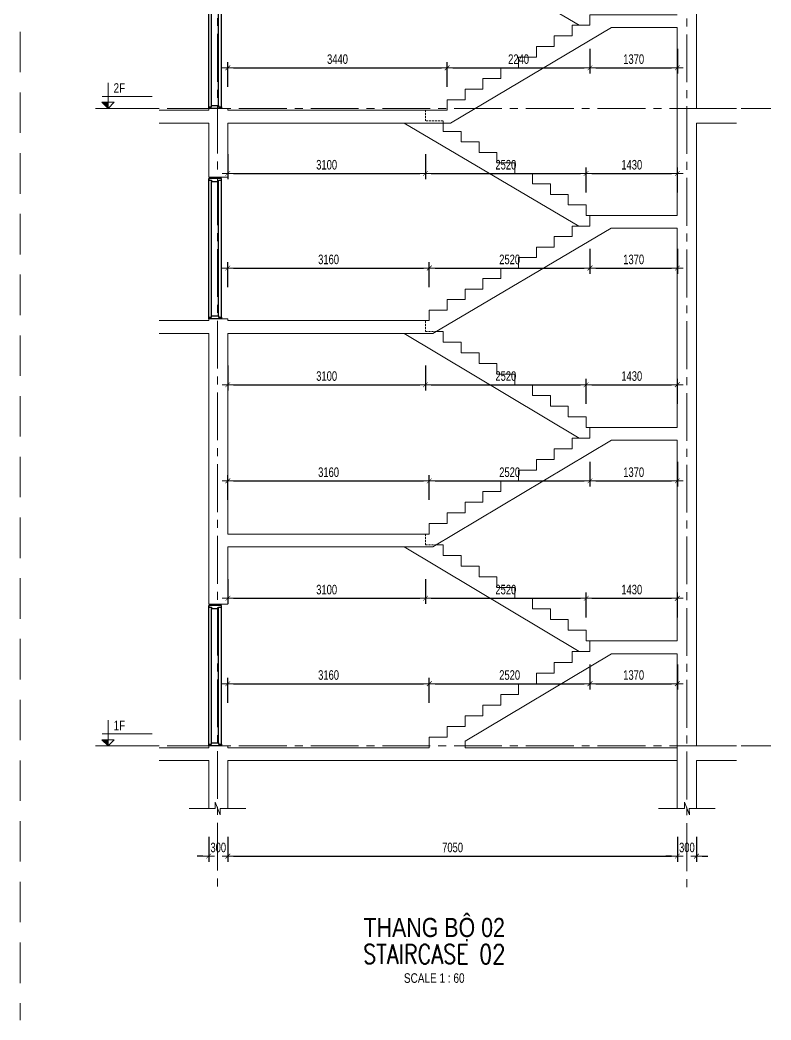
# Model space of a CAD drawing. Header units: millimetres. Extents: x -179076 to 254975, y -18667 to 296191.
# Drawn here: x 24926 to 36704, y 161452 to 177139 of the extents above; entities that cross this region are included whole.
import ezdxf
from ezdxf.enums import TextEntityAlignment as Align

# ---------------------------------------------------------------- set-up
doc = ezdxf.new("R2010")
doc.units = ezdxf.units.MM
doc.linetypes.add('CENTER2', pattern=[1.125, 0.75, -0.125, 0.125, -0.125])
doc.linetypes.add('HIDDEN2', pattern=[4.7625, 3.175, -1.5875])
doc.layers.get('Defpoints').update_dxf_attribs({"color": 151, "lineweight": 9})
doc.layers.add('A-DOOR', color=4, linetype='Continuous')
doc.layers.add('DOOR', color=4, linetype='Continuous')
for name, color, linetype, lineweight in [('NDC_S_ANNO', 7, 'Continuous', 20), ('NDC_S_AXIS', 5, 'CENTER2', 13), ('NDC_S_CONTINUOUS', 3, 'Continuous', 20), ('NDC_S_DIM', 1, 'Continuous', 15), ('NDC_S_ENG TITLE', 3, 'Continuous', 20), ('NDC_S_HIDDEN', 8, 'HIDDEN2', 13), ('NDC_S_SLAB', 2, 'Continuous', 20), ('NDC_S_SYMBOL', 1, 'Continuous', 15), ('NDC_S_TEXT SYMBOL', 7, 'Continuous', 20), ('NDC_S_VN TEXT', 7, 'Continuous', 20), ('NDC_S_VN TITLE', 6, 'Continuous', 35)]:
    doc.layers.add(name, color=color, linetype=linetype, lineweight=lineweight)
doc.styles.add('NDC_ANNO', font='', dxfattribs={"width": 0.8})
doc.styles.add('NDC_DIM', font='', dxfattribs={"width": 0.75})
doc.styles.add('NDC_EN TXT', font='romans.shx', dxfattribs={"width": 0.8})
doc.styles.add('NDC_VIE TXT', font='arial.ttf', dxfattribs={"width": 0.8})
doc.styles.get('NDC_ANNO').set_extended_font_data('Dotum')
doc.styles.get('NDC_DIM').set_extended_font_data('Dotum')
doc.dimstyles.new('NDC_dim_60', dxfattribs={"dimscale": 60, "dimtxt": 2.5, "dimasz": 1.5, "dimexe": 1.5, "dimexo": 2.5, "dimgap": 1, "dimtad": 1, "dimdec": 0, "dimzin": 0, "dimdsep": 46, "dimtxsty": 'NDC_DIM', "dimblk": 'DIMMARK', "dimcen": 0.09, "dimdle": 1.2, "dimclrd": 1, "dimclre": 1, "dimclrt": 3, "dimadec": 0, "dimazin": 0, "dimtfac": 1, "dimtdec": 0, "dimtix": 1, "dimtofl": 0, "dimtmove": 0, "dimatfit": 3, "dimfxl": 5, "dimfxlon": 1, "dimtolj": 1, "dimtzin": 0, "dimarcsym": 0})

# ---------------------------------------------------------------- blocks, each defined once
blk = doc.blocks.new('X-SECTION-2$0$X-SEC-DOO2')
at = {"layer": 'A-DOOR'}
for p, q in [((41976, 101972), (41976, 104172)), ((42176, 101972), (42176, 104172)), ((42021, 102017), (42021, 104127)), ((42131, 102017), (42131, 104127))]:
    blk.add_line(p, q, dxfattribs=at)
for points in [[(41976, 104172), (41976, 104147), (42021, 104147), (42021, 104127), (42131, 104127), (42131, 104147), (42176, 104147), (42176, 104172)], [(41976, 101972), (41976, 101997), (42021, 101997), (42021, 102017), (42131, 102017), (42131, 101997), (42176, 101997), (42176, 101972)]]:
    blk.add_lwpolyline(points, close=True, dxfattribs=at)
at = {"layer": 'Defpoints'}
blk.add_line((41976, 104192), (42176, 104192), dxfattribs=at)
blk = doc.blocks.new('kata_block_CT')
at = {"layer": 'NDC_S_ANNO'}
blk.add_hatch(color=3, dxfattribs=at).paths.add_polyline_path([(0, 1.6), (-1.61, 1.6), (0, 0)])
at = {"layer": 'NDC_S_ANNO', "ltscale": 50}
h = blk.add_hatch(dxfattribs=at)
h.set_pattern_fill('ANSI31', color=256, scale=1.406, style=0)
h.paths.add_polyline_path([(0, 1.6), (0, 0), (1.61, 1.6)])
for p, q in [((-1.59, 3.14), (11.47, 3.14)), ((11.56, 0), (-1.64, 0))]:
    blk.add_line(p, q, dxfattribs=at)
for points in [[(0, 6.69), (0, 0)], [(0, 0), (-1.61, 1.6), (0, 1.6)], [(0, 0), (1.61, 1.6), (0, 1.6)]]:
    blk.add_lwpolyline(points, dxfattribs=at)
at = {"layer": 'NDC_S_ANNO', "color": 8, "ltscale": 50}
blk.add_lwpolyline([(0, 0), (-1.61, 1.6), (0, 1.6)], dxfattribs=at)
at = {"layer": 'NDC_S_TEXT SYMBOL', "color": 3, "style": 'NDC_ANNO', "width": 0.8}
blk.add_attdef('CT', (1.41, 4.07), '', height=2.5, dxfattribs=at)
blk = doc.blocks.new('DIMMARK')
at = {"layer": 'NDC_S_DIM', "color": 1}
blk.add_line((-1.5, 0), (1, 0), dxfattribs=at)
at = {"layer": 'NDC_S_DIM', "color": 2, "const_width": 0.1}
blk.add_lwpolyline([(-0.42, -0.42), (0.42, 0.42)], dxfattribs=at)
blk = doc.blocks.new('*D2242')
at = {"layer": 'Defpoints', "color": 0, "transparency": 16777216}
for p in [(31345, 166728), (28185, 165723), (31345, 165723)]:
    blk.add_point(p, dxfattribs=at)
at = {"layer": 'NDC_S_DIM', "color": 1, "lineweight": -2, "transparency": 16777216}
for p, q in [((28185, 166428), (28185, 166818)), ((31345, 166428), (31345, 166818)), ((28275, 166728), (31255, 166728))]:
    blk.add_line(p, q, dxfattribs=at)
at = {"layer": 'NDC_S_DIM', "color": 1, "lineweight": -2, "transparency": 16777216, "xscale": 90, "yscale": 90, "zscale": 90, "rotation": 180}
blk.add_blockref('DIMMARK', (28185, 166728), dxfattribs=at)
at = {"layer": 'NDC_S_DIM', "color": 1, "lineweight": -2, "transparency": 16777216, "xscale": 90, "yscale": 90, "zscale": 90}
blk.add_blockref('DIMMARK', (31345, 166728), dxfattribs=at)
at = {"layer": 'NDC_S_DIM', "color": 3, "transparency": 16777216, "insert": (29765, 166863), "char_height": 150, "attachment_point": 5, "style": 'NDC_DIM'}
blk.add_mtext('\\A1;3160', dxfattribs=at)
blk = doc.blocks.new('*D2243')
at = {"layer": 'Defpoints', "color": 0, "transparency": 16777216}
for p in [(33865, 167230), (33865, 166728), (31345, 165723)]:
    blk.add_point(p, dxfattribs=at)
at = {"layer": 'NDC_S_DIM', "color": 1, "lineweight": -2, "transparency": 16777216}
for p, q in [((33865, 167028), (33865, 166638)), ((31345, 166428), (31345, 166818)), ((31435, 166728), (33775, 166728))]:
    blk.add_line(p, q, dxfattribs=at)
at = {"layer": 'NDC_S_DIM', "color": 1, "lineweight": -2, "transparency": 16777216, "xscale": 90, "yscale": 90, "zscale": 90, "rotation": 180}
blk.add_blockref('DIMMARK', (31345, 166728), dxfattribs=at)
at = {"layer": 'NDC_S_DIM', "color": 1, "lineweight": -2, "transparency": 16777216, "xscale": 90, "yscale": 90, "zscale": 90}
blk.add_blockref('DIMMARK', (33865, 166728), dxfattribs=at)
at = {"layer": 'NDC_S_DIM', "color": 3, "transparency": 16777216, "insert": (32605, 166863), "char_height": 150, "attachment_point": 5, "style": 'NDC_DIM'}
blk.add_mtext('\\A1;2520', dxfattribs=at)
blk = doc.blocks.new('*D2201')
at = {"layer": 'Defpoints', "color": 0, "transparency": 16777216}
for p in [(33865, 167230), (35235, 167198), (35235, 166728)]:
    blk.add_point(p, dxfattribs=at)
at = {"layer": 'NDC_S_DIM', "color": 1, "lineweight": -2, "transparency": 16777216}
for p, q in [((33865, 167028), (33865, 166638)), ((35235, 167028), (35235, 166638)), ((33955, 166728), (35145, 166728))]:
    blk.add_line(p, q, dxfattribs=at)
at = {"layer": 'NDC_S_DIM', "color": 1, "lineweight": -2, "transparency": 16777216, "xscale": 90, "yscale": 90, "zscale": 90, "rotation": 180}
blk.add_blockref('DIMMARK', (33865, 166728), dxfattribs=at)
at = {"layer": 'NDC_S_DIM', "color": 1, "lineweight": -2, "transparency": 16777216, "xscale": 90, "yscale": 90, "zscale": 90}
blk.add_blockref('DIMMARK', (35235, 166728), dxfattribs=at)
at = {"layer": 'NDC_S_DIM', "color": 3, "transparency": 16777216, "insert": (34550, 166863), "char_height": 150, "attachment_point": 5, "style": 'NDC_DIM'}
blk.add_mtext('\\A1;1370', dxfattribs=at)
blk = doc.blocks.new('*D2202')
at = {"layer": 'Defpoints', "color": 0, "transparency": 16777216}
for p in [(31285, 169073), (28185, 168873), (31285, 168068)]:
    blk.add_point(p, dxfattribs=at)
at = {"layer": 'NDC_S_DIM', "color": 1, "lineweight": -2, "transparency": 16777216}
for p, q in [((28185, 168368), (28185, 167978)), ((31285, 168368), (31285, 167978)), ((28275, 168068), (31195, 168068))]:
    blk.add_line(p, q, dxfattribs=at)
at = {"layer": 'NDC_S_DIM', "color": 1, "lineweight": -2, "transparency": 16777216, "xscale": 90, "yscale": 90, "zscale": 90, "rotation": 180}
blk.add_blockref('DIMMARK', (28185, 168068), dxfattribs=at)
at = {"layer": 'NDC_S_DIM', "color": 1, "lineweight": -2, "transparency": 16777216, "xscale": 90, "yscale": 90, "zscale": 90}
blk.add_blockref('DIMMARK', (31285, 168068), dxfattribs=at)
at = {"layer": 'NDC_S_DIM', "color": 3, "transparency": 16777216, "insert": (29735, 168203), "char_height": 150, "attachment_point": 5, "style": 'NDC_DIM'}
blk.add_mtext('\\A1;3100', dxfattribs=at)
blk = doc.blocks.new('*D2203')
at = {"layer": 'Defpoints', "color": 0, "transparency": 16777216}
for p in [(31285, 169073), (33805, 168068), (33805, 167398)]:
    blk.add_point(p, dxfattribs=at)
at = {"layer": 'NDC_S_DIM', "color": 1, "lineweight": -2, "transparency": 16777216}
for p, q in [((31285, 168368), (31285, 167978)), ((31375, 168068), (33715, 168068)), ((33805, 167768), (33805, 168158))]:
    blk.add_line(p, q, dxfattribs=at)
at = {"layer": 'NDC_S_DIM', "color": 1, "lineweight": -2, "transparency": 16777216, "xscale": 90, "yscale": 90, "zscale": 90, "rotation": 180}
blk.add_blockref('DIMMARK', (31285, 168068), dxfattribs=at)
at = {"layer": 'NDC_S_DIM', "color": 1, "lineweight": -2, "transparency": 16777216, "xscale": 90, "yscale": 90, "zscale": 90}
blk.add_blockref('DIMMARK', (33805, 168068), dxfattribs=at)
at = {"layer": 'NDC_S_DIM', "color": 3, "transparency": 16777216, "insert": (32545, 168203), "char_height": 150, "attachment_point": 5, "style": 'NDC_DIM'}
blk.add_mtext('\\A1;2520', dxfattribs=at)
blk = doc.blocks.new('*D2204')
at = {"layer": 'Defpoints', "color": 0, "transparency": 16777216}
for p in [(35235, 168068), (33805, 167398), (35235, 167398)]:
    blk.add_point(p, dxfattribs=at)
at = {"layer": 'NDC_S_DIM', "color": 1, "lineweight": -2, "transparency": 16777216}
for p, q in [((33805, 167768), (33805, 168158)), ((33895, 168068), (35145, 168068)), ((35235, 167768), (35235, 168158))]:
    blk.add_line(p, q, dxfattribs=at)
at = {"layer": 'NDC_S_DIM', "color": 1, "lineweight": -2, "transparency": 16777216, "xscale": 90, "yscale": 90, "zscale": 90, "rotation": 180}
blk.add_blockref('DIMMARK', (33805, 168068), dxfattribs=at)
at = {"layer": 'NDC_S_DIM', "color": 1, "lineweight": -2, "transparency": 16777216, "xscale": 90, "yscale": 90, "zscale": 90}
blk.add_blockref('DIMMARK', (35235, 168068), dxfattribs=at)
at = {"layer": 'NDC_S_DIM', "color": 3, "transparency": 16777216, "insert": (34520, 168203), "char_height": 150, "attachment_point": 5, "style": 'NDC_DIM'}
blk.add_mtext('\\A1;1430', dxfattribs=at)
blk = doc.blocks.new('*D2205')
at = {"layer": 'Defpoints', "color": 0, "transparency": 16777216}
for p in [(31345, 169910), (28185, 169073), (31345, 169073)]:
    blk.add_point(p, dxfattribs=at)
at = {"layer": 'NDC_S_DIM', "color": 1, "lineweight": -2, "transparency": 16777216}
for p, q in [((28185, 169610), (28185, 170000)), ((28275, 169910), (31255, 169910)), ((31345, 169610), (31345, 170000))]:
    blk.add_line(p, q, dxfattribs=at)
at = {"layer": 'NDC_S_DIM', "color": 1, "lineweight": -2, "transparency": 16777216, "xscale": 90, "yscale": 90, "zscale": 90, "rotation": 180}
blk.add_blockref('DIMMARK', (28185, 169910), dxfattribs=at)
at = {"layer": 'NDC_S_DIM', "color": 1, "lineweight": -2, "transparency": 16777216, "xscale": 90, "yscale": 90, "zscale": 90}
blk.add_blockref('DIMMARK', (31345, 169910), dxfattribs=at)
at = {"layer": 'NDC_S_DIM', "color": 3, "transparency": 16777216, "insert": (29765, 170045), "char_height": 150, "attachment_point": 5, "style": 'NDC_DIM'}
blk.add_mtext('\\A1;3160', dxfattribs=at)
blk = doc.blocks.new('*D2206')
at = {"layer": 'Defpoints', "color": 0, "transparency": 16777216}
for p in [(33865, 170580), (33865, 169910), (31345, 169073)]:
    blk.add_point(p, dxfattribs=at)
at = {"layer": 'NDC_S_DIM', "color": 1, "lineweight": -2, "transparency": 16777216}
for p, q in [((33865, 170210), (33865, 169820)), ((31345, 169610), (31345, 170000)), ((31435, 169910), (33775, 169910))]:
    blk.add_line(p, q, dxfattribs=at)
at = {"layer": 'NDC_S_DIM', "color": 1, "lineweight": -2, "transparency": 16777216, "xscale": 90, "yscale": 90, "zscale": 90, "rotation": 180}
blk.add_blockref('DIMMARK', (31345, 169910), dxfattribs=at)
at = {"layer": 'NDC_S_DIM', "color": 1, "lineweight": -2, "transparency": 16777216, "xscale": 90, "yscale": 90, "zscale": 90}
blk.add_blockref('DIMMARK', (33865, 169910), dxfattribs=at)
at = {"layer": 'NDC_S_DIM', "color": 3, "transparency": 16777216, "insert": (32605, 170045), "char_height": 150, "attachment_point": 5, "style": 'NDC_DIM'}
blk.add_mtext('\\A1;2520', dxfattribs=at)
blk = doc.blocks.new('*D2207')
at = {"layer": 'Defpoints', "color": 0, "transparency": 16777216}
for p in [(33865, 170580), (35235, 170548), (35235, 169910)]:
    blk.add_point(p, dxfattribs=at)
at = {"layer": 'NDC_S_DIM', "color": 1, "lineweight": -2, "transparency": 16777216}
for p, q in [((33865, 170210), (33865, 169820)), ((35235, 170210), (35235, 169820)), ((33955, 169910), (35145, 169910))]:
    blk.add_line(p, q, dxfattribs=at)
at = {"layer": 'NDC_S_DIM', "color": 1, "lineweight": -2, "transparency": 16777216, "xscale": 90, "yscale": 90, "zscale": 90, "rotation": 180}
blk.add_blockref('DIMMARK', (33865, 169910), dxfattribs=at)
at = {"layer": 'NDC_S_DIM', "color": 1, "lineweight": -2, "transparency": 16777216, "xscale": 90, "yscale": 90, "zscale": 90}
blk.add_blockref('DIMMARK', (35235, 169910), dxfattribs=at)
at = {"layer": 'NDC_S_DIM', "color": 3, "transparency": 16777216, "insert": (34550, 170045), "char_height": 150, "attachment_point": 5, "style": 'NDC_DIM'}
blk.add_mtext('\\A1;1370', dxfattribs=at)
blk = doc.blocks.new('*D2208')
at = {"layer": 'Defpoints', "color": 0, "transparency": 16777216}
for p in [(28185, 172423), (31285, 172423), (31285, 171418)]:
    blk.add_point(p, dxfattribs=at)
at = {"layer": 'NDC_S_DIM', "color": 1, "lineweight": -2, "transparency": 16777216}
for p, q in [((28185, 171718), (28185, 171328)), ((31285, 171718), (31285, 171328)), ((28275, 171418), (31195, 171418))]:
    blk.add_line(p, q, dxfattribs=at)
at = {"layer": 'NDC_S_DIM', "color": 1, "lineweight": -2, "transparency": 16777216, "xscale": 90, "yscale": 90, "zscale": 90, "rotation": 180}
blk.add_blockref('DIMMARK', (28185, 171418), dxfattribs=at)
at = {"layer": 'NDC_S_DIM', "color": 1, "lineweight": -2, "transparency": 16777216, "xscale": 90, "yscale": 90, "zscale": 90}
blk.add_blockref('DIMMARK', (31285, 171418), dxfattribs=at)
at = {"layer": 'NDC_S_DIM', "color": 3, "transparency": 16777216, "insert": (29735, 171553), "char_height": 150, "attachment_point": 5, "style": 'NDC_DIM'}
blk.add_mtext('\\A1;3100', dxfattribs=at)
blk = doc.blocks.new('*D2209')
at = {"layer": 'Defpoints', "color": 0, "transparency": 16777216}
for p in [(31285, 172423), (33805, 171418), (33805, 170915)]:
    blk.add_point(p, dxfattribs=at)
at = {"layer": 'NDC_S_DIM', "color": 1, "lineweight": -2, "transparency": 16777216}
for p, q in [((31285, 171718), (31285, 171328)), ((33805, 171118), (33805, 171508)), ((31375, 171418), (33715, 171418))]:
    blk.add_line(p, q, dxfattribs=at)
at = {"layer": 'NDC_S_DIM', "color": 1, "lineweight": -2, "transparency": 16777216, "xscale": 90, "yscale": 90, "zscale": 90, "rotation": 180}
blk.add_blockref('DIMMARK', (31285, 171418), dxfattribs=at)
at = {"layer": 'NDC_S_DIM', "color": 1, "lineweight": -2, "transparency": 16777216, "xscale": 90, "yscale": 90, "zscale": 90}
blk.add_blockref('DIMMARK', (33805, 171418), dxfattribs=at)
at = {"layer": 'NDC_S_DIM', "color": 3, "transparency": 16777216, "insert": (32545, 171553), "char_height": 150, "attachment_point": 5, "style": 'NDC_DIM'}
blk.add_mtext('\\A1;2520', dxfattribs=at)
blk = doc.blocks.new('*D2210')
at = {"layer": 'Defpoints', "color": 0, "transparency": 16777216}
for p in [(35235, 171418), (33805, 170915), (35235, 170748)]:
    blk.add_point(p, dxfattribs=at)
at = {"layer": 'NDC_S_DIM', "color": 1, "lineweight": -2, "transparency": 16777216}
for p, q in [((33805, 171118), (33805, 171508)), ((35235, 171118), (35235, 171508)), ((33895, 171418), (35145, 171418))]:
    blk.add_line(p, q, dxfattribs=at)
at = {"layer": 'NDC_S_DIM', "color": 1, "lineweight": -2, "transparency": 16777216, "xscale": 90, "yscale": 90, "zscale": 90, "rotation": 180}
blk.add_blockref('DIMMARK', (33805, 171418), dxfattribs=at)
at = {"layer": 'NDC_S_DIM', "color": 1, "lineweight": -2, "transparency": 16777216, "xscale": 90, "yscale": 90, "zscale": 90}
blk.add_blockref('DIMMARK', (35235, 171418), dxfattribs=at)
at = {"layer": 'NDC_S_DIM', "color": 3, "transparency": 16777216, "insert": (34520, 171553), "char_height": 150, "attachment_point": 5, "style": 'NDC_DIM'}
blk.add_mtext('\\A1;1430', dxfattribs=at)
blk = doc.blocks.new('*D2211')
at = {"layer": 'Defpoints', "color": 0, "transparency": 16777216}
for p in [(31345, 173248), (31345, 172588), (28185, 172423)]:
    blk.add_point(p, dxfattribs=at)
at = {"layer": 'NDC_S_DIM', "color": 1, "lineweight": -2, "transparency": 16777216}
for p, q in [((28185, 172948), (28185, 173338)), ((28275, 173248), (31255, 173248)), ((31345, 172948), (31345, 173338))]:
    blk.add_line(p, q, dxfattribs=at)
at = {"layer": 'NDC_S_DIM', "color": 1, "lineweight": -2, "transparency": 16777216, "xscale": 90, "yscale": 90, "zscale": 90, "rotation": 180}
blk.add_blockref('DIMMARK', (28185, 173248), dxfattribs=at)
at = {"layer": 'NDC_S_DIM', "color": 1, "lineweight": -2, "transparency": 16777216, "xscale": 90, "yscale": 90, "zscale": 90}
blk.add_blockref('DIMMARK', (31345, 173248), dxfattribs=at)
at = {"layer": 'NDC_S_DIM', "color": 3, "transparency": 16777216, "insert": (29765, 173383), "char_height": 150, "attachment_point": 5, "style": 'NDC_DIM'}
blk.add_mtext('\\A1;3160', dxfattribs=at)
blk = doc.blocks.new('*D2231')
at = {"layer": 'Defpoints', "color": 0, "transparency": 16777216}
for p in [(33865, 173908), (33865, 173248), (31345, 172588)]:
    blk.add_point(p, dxfattribs=at)
at = {"layer": 'NDC_S_DIM', "color": 1, "lineweight": -2, "transparency": 16777216}
for p, q in [((33865, 173548), (33865, 173158)), ((31345, 172948), (31345, 173338)), ((31435, 173248), (33775, 173248))]:
    blk.add_line(p, q, dxfattribs=at)
at = {"layer": 'NDC_S_DIM', "color": 1, "lineweight": -2, "transparency": 16777216, "xscale": 90, "yscale": 90, "zscale": 90, "rotation": 180}
blk.add_blockref('DIMMARK', (31345, 173248), dxfattribs=at)
at = {"layer": 'NDC_S_DIM', "color": 1, "lineweight": -2, "transparency": 16777216, "xscale": 90, "yscale": 90, "zscale": 90}
blk.add_blockref('DIMMARK', (33865, 173248), dxfattribs=at)
at = {"layer": 'NDC_S_DIM', "color": 3, "transparency": 16777216, "insert": (32605, 173383), "char_height": 150, "attachment_point": 5, "style": 'NDC_DIM'}
blk.add_mtext('\\A1;2520', dxfattribs=at)
blk = doc.blocks.new('*D2232')
at = {"layer": 'Defpoints', "color": 0, "transparency": 16777216}
for p in [(33865, 173908), (35235, 173873), (35235, 173248)]:
    blk.add_point(p, dxfattribs=at)
at = {"layer": 'NDC_S_DIM', "color": 1, "lineweight": -2, "transparency": 16777216}
for p, q in [((33865, 173548), (33865, 173158)), ((35235, 173548), (35235, 173158)), ((33955, 173248), (35145, 173248))]:
    blk.add_line(p, q, dxfattribs=at)
at = {"layer": 'NDC_S_DIM', "color": 1, "lineweight": -2, "transparency": 16777216, "xscale": 90, "yscale": 90, "zscale": 90, "rotation": 180}
blk.add_blockref('DIMMARK', (33865, 173248), dxfattribs=at)
at = {"layer": 'NDC_S_DIM', "color": 1, "lineweight": -2, "transparency": 16777216, "xscale": 90, "yscale": 90, "zscale": 90}
blk.add_blockref('DIMMARK', (35235, 173248), dxfattribs=at)
at = {"layer": 'NDC_S_DIM', "color": 3, "transparency": 16777216, "insert": (34550, 173383), "char_height": 150, "attachment_point": 5, "style": 'NDC_DIM'}
blk.add_mtext('\\A1;1370', dxfattribs=at)
blk = doc.blocks.new('*D2233')
at = {"layer": 'Defpoints', "color": 0, "transparency": 16777216}
for p in [(31285, 175723), (28185, 175523), (31285, 174733)]:
    blk.add_point(p, dxfattribs=at)
at = {"layer": 'NDC_S_DIM', "color": 1, "lineweight": -2, "transparency": 16777216}
for p, q in [((28185, 175033), (28185, 174643)), ((31285, 175033), (31285, 174643)), ((28275, 174733), (31195, 174733))]:
    blk.add_line(p, q, dxfattribs=at)
at = {"layer": 'NDC_S_DIM', "color": 1, "lineweight": -2, "transparency": 16777216, "xscale": 90, "yscale": 90, "zscale": 90, "rotation": 180}
blk.add_blockref('DIMMARK', (28185, 174733), dxfattribs=at)
at = {"layer": 'NDC_S_DIM', "color": 1, "lineweight": -2, "transparency": 16777216, "xscale": 90, "yscale": 90, "zscale": 90}
blk.add_blockref('DIMMARK', (31285, 174733), dxfattribs=at)
at = {"layer": 'NDC_S_DIM', "color": 3, "transparency": 16777216, "insert": (29735, 174868), "char_height": 150, "attachment_point": 5, "style": 'NDC_DIM'}
blk.add_mtext('\\A1;3100', dxfattribs=at)
blk = doc.blocks.new('*D2234')
at = {"layer": 'Defpoints', "color": 0, "transparency": 16777216}
for p in [(31285, 175723), (33805, 174733), (33805, 174238)]:
    blk.add_point(p, dxfattribs=at)
at = {"layer": 'NDC_S_DIM', "color": 1, "lineweight": -2, "transparency": 16777216}
for p, q in [((31285, 175033), (31285, 174643)), ((33805, 174433), (33805, 174823)), ((31375, 174733), (33715, 174733))]:
    blk.add_line(p, q, dxfattribs=at)
at = {"layer": 'NDC_S_DIM', "color": 1, "lineweight": -2, "transparency": 16777216, "xscale": 90, "yscale": 90, "zscale": 90, "rotation": 180}
blk.add_blockref('DIMMARK', (31285, 174733), dxfattribs=at)
at = {"layer": 'NDC_S_DIM', "color": 1, "lineweight": -2, "transparency": 16777216, "xscale": 90, "yscale": 90, "zscale": 90}
blk.add_blockref('DIMMARK', (33805, 174733), dxfattribs=at)
at = {"layer": 'NDC_S_DIM', "color": 3, "transparency": 16777216, "insert": (32545, 174868), "char_height": 150, "attachment_point": 5, "style": 'NDC_DIM'}
blk.add_mtext('\\A1;2520', dxfattribs=at)
blk = doc.blocks.new('*D2235')
at = {"layer": 'Defpoints', "color": 0, "transparency": 16777216}
for p in [(35235, 174733), (33805, 174238), (35235, 174073)]:
    blk.add_point(p, dxfattribs=at)
at = {"layer": 'NDC_S_DIM', "color": 1, "lineweight": -2, "transparency": 16777216}
for p, q in [((33805, 174433), (33805, 174823)), ((35235, 174433), (35235, 174823)), ((33895, 174733), (35145, 174733))]:
    blk.add_line(p, q, dxfattribs=at)
at = {"layer": 'NDC_S_DIM', "color": 1, "lineweight": -2, "transparency": 16777216, "xscale": 90, "yscale": 90, "zscale": 90, "rotation": 180}
blk.add_blockref('DIMMARK', (33805, 174733), dxfattribs=at)
at = {"layer": 'NDC_S_DIM', "color": 1, "lineweight": -2, "transparency": 16777216, "xscale": 90, "yscale": 90, "zscale": 90}
blk.add_blockref('DIMMARK', (35235, 174733), dxfattribs=at)
at = {"layer": 'NDC_S_DIM', "color": 3, "transparency": 16777216, "insert": (34520, 174868), "char_height": 150, "attachment_point": 5, "style": 'NDC_DIM'}
blk.add_mtext('\\A1;1430', dxfattribs=at)
blk = doc.blocks.new('*D2236')
at = {"layer": 'Defpoints', "color": 0, "transparency": 16777216}
for p in [(31625, 176389), (28185, 175723), (31625, 175723)]:
    blk.add_point(p, dxfattribs=at)
at = {"layer": 'NDC_S_DIM', "color": 1, "lineweight": -2, "transparency": 16777216}
for p, q in [((28185, 176089), (28185, 176479)), ((28275, 176389), (31535, 176389)), ((31625, 176089), (31625, 176479))]:
    blk.add_line(p, q, dxfattribs=at)
at = {"layer": 'NDC_S_DIM', "color": 1, "lineweight": -2, "transparency": 16777216, "xscale": 90, "yscale": 90, "zscale": 90, "rotation": 180}
blk.add_blockref('DIMMARK', (28185, 176389), dxfattribs=at)
at = {"layer": 'NDC_S_DIM', "color": 1, "lineweight": -2, "transparency": 16777216, "xscale": 90, "yscale": 90, "zscale": 90}
blk.add_blockref('DIMMARK', (31625, 176389), dxfattribs=at)
at = {"layer": 'NDC_S_DIM', "color": 3, "transparency": 16777216, "insert": (29905, 176525), "char_height": 150, "attachment_point": 5, "style": 'NDC_DIM'}
blk.add_mtext('\\A1;3440', dxfattribs=at)
blk = doc.blocks.new('*D2237')
at = {"layer": 'Defpoints', "color": 0, "transparency": 16777216}
for p in [(33865, 177056), (33865, 176389), (31625, 175723)]:
    blk.add_point(p, dxfattribs=at)
at = {"layer": 'NDC_S_DIM', "color": 1, "lineweight": -2, "transparency": 16777216}
for p, q in [((33865, 176689), (33865, 176299)), ((31625, 176089), (31625, 176479)), ((31715, 176389), (33775, 176389))]:
    blk.add_line(p, q, dxfattribs=at)
at = {"layer": 'NDC_S_DIM', "color": 1, "lineweight": -2, "transparency": 16777216, "xscale": 90, "yscale": 90, "zscale": 90, "rotation": 180}
blk.add_blockref('DIMMARK', (31625, 176389), dxfattribs=at)
at = {"layer": 'NDC_S_DIM', "color": 1, "lineweight": -2, "transparency": 16777216, "xscale": 90, "yscale": 90, "zscale": 90}
blk.add_blockref('DIMMARK', (33865, 176389), dxfattribs=at)
at = {"layer": 'NDC_S_DIM', "color": 3, "transparency": 16777216, "insert": (32745, 176525), "char_height": 150, "attachment_point": 5, "style": 'NDC_DIM'}
blk.add_mtext('\\A1;2240', dxfattribs=at)
blk = doc.blocks.new('*D2238')
at = {"layer": 'Defpoints', "color": 0, "transparency": 16777216}
for p in [(33865, 177056), (35235, 177023), (35235, 176389)]:
    blk.add_point(p, dxfattribs=at)
at = {"layer": 'NDC_S_DIM', "color": 1, "lineweight": -2, "transparency": 16777216}
for p, q in [((33865, 176689), (33865, 176299)), ((35235, 176689), (35235, 176299)), ((33955, 176389), (35145, 176389))]:
    blk.add_line(p, q, dxfattribs=at)
at = {"layer": 'NDC_S_DIM', "color": 1, "lineweight": -2, "transparency": 16777216, "xscale": 90, "yscale": 90, "zscale": 90, "rotation": 180}
blk.add_blockref('DIMMARK', (33865, 176389), dxfattribs=at)
at = {"layer": 'NDC_S_DIM', "color": 1, "lineweight": -2, "transparency": 16777216, "xscale": 90, "yscale": 90, "zscale": 90}
blk.add_blockref('DIMMARK', (35235, 176389), dxfattribs=at)
at = {"layer": 'NDC_S_DIM', "color": 3, "transparency": 16777216, "insert": (34550, 176525), "char_height": 150, "attachment_point": 5, "style": 'NDC_DIM'}
blk.add_mtext('\\A1;1370', dxfattribs=at)
blk = doc.blocks.new('*D2244')
at = {"layer": 'Defpoints', "color": 0, "transparency": 16777216}
for p in [(27885, 165523), (28185, 165523), (28185, 164023)]:
    blk.add_point(p, dxfattribs=at)
at = {"layer": 'NDC_S_DIM', "color": 1, "lineweight": -2, "transparency": 16777216}
for p, q in [((27885, 164323), (27885, 163933)), ((28185, 164323), (28185, 163933)), ((27795, 164023), (27705, 164023)), ((28275, 164023), (28365, 164023))]:
    blk.add_line(p, q, dxfattribs=at)
at = {"layer": 'NDC_S_DIM', "color": 1, "lineweight": -2, "transparency": 16777216, "xscale": 90, "yscale": 90, "zscale": 90}
blk.add_blockref('DIMMARK', (27885, 164023), dxfattribs=at)
at = {"layer": 'NDC_S_DIM', "color": 1, "lineweight": -2, "transparency": 16777216, "xscale": 90, "yscale": 90, "zscale": 90, "rotation": 180}
blk.add_blockref('DIMMARK', (28185, 164023), dxfattribs=at)
at = {"layer": 'NDC_S_DIM', "color": 3, "transparency": 16777216, "insert": (28035, 164158), "char_height": 150, "attachment_point": 5, "style": 'NDC_DIM'}
blk.add_mtext('\\A1;300', dxfattribs=at)
blk = doc.blocks.new('*D2245')
at = {"layer": 'Defpoints', "color": 0, "transparency": 16777216}
for p in [(28185, 165523), (35235, 165523), (35235, 164023)]:
    blk.add_point(p, dxfattribs=at)
at = {"layer": 'NDC_S_DIM', "color": 1, "lineweight": -2, "transparency": 16777216}
for p, q in [((28185, 164323), (28185, 163933)), ((35235, 164323), (35235, 163933)), ((28275, 164023), (35145, 164023))]:
    blk.add_line(p, q, dxfattribs=at)
at = {"layer": 'NDC_S_DIM', "color": 1, "lineweight": -2, "transparency": 16777216, "xscale": 90, "yscale": 90, "zscale": 90, "rotation": 180}
blk.add_blockref('DIMMARK', (28185, 164023), dxfattribs=at)
at = {"layer": 'NDC_S_DIM', "color": 1, "lineweight": -2, "transparency": 16777216, "xscale": 90, "yscale": 90, "zscale": 90}
blk.add_blockref('DIMMARK', (35235, 164023), dxfattribs=at)
at = {"layer": 'NDC_S_DIM', "color": 3, "transparency": 16777216, "insert": (31710, 164158), "char_height": 150, "attachment_point": 5, "style": 'NDC_DIM'}
blk.add_mtext('\\A1;7050', dxfattribs=at)
blk = doc.blocks.new('*D2246')
at = {"layer": 'Defpoints', "color": 0, "transparency": 16777216}
for p in [(35235, 165523), (35535, 165523), (35535, 164023)]:
    blk.add_point(p, dxfattribs=at)
at = {"layer": 'NDC_S_DIM', "color": 1, "lineweight": -2, "transparency": 16777216}
for p, q in [((35235, 164323), (35235, 163933)), ((35535, 164323), (35535, 163933)), ((35145, 164023), (35055, 164023)), ((35625, 164023), (35715, 164023))]:
    blk.add_line(p, q, dxfattribs=at)
at = {"layer": 'NDC_S_DIM', "color": 1, "lineweight": -2, "transparency": 16777216, "xscale": 90, "yscale": 90, "zscale": 90}
blk.add_blockref('DIMMARK', (35235, 164023), dxfattribs=at)
at = {"layer": 'NDC_S_DIM', "color": 1, "lineweight": -2, "transparency": 16777216, "xscale": 90, "yscale": 90, "zscale": 90, "rotation": 180}
blk.add_blockref('DIMMARK', (35535, 164023), dxfattribs=at)
at = {"layer": 'NDC_S_DIM', "color": 3, "transparency": 16777216, "insert": (35385, 164158), "char_height": 150, "attachment_point": 5, "style": 'NDC_DIM'}
blk.add_mtext('\\A1;300', dxfattribs=at)
blk = doc.blocks.new('Drawing name_symbol')
at = {"layer": 'NDC_S_ENG TITLE', "style": 'NDC_EN TXT', "width": 0.8}
blk.add_attdef('SECTDET1', text='', height=5, dxfattribs=at).set_placement((0, 1.01), align=Align.CENTER)
at = {"layer": 'NDC_S_TEXT SYMBOL', "lineweight": 25, "style": 'NDC_ANNO', "width": 0.8}
blk.add_attdef('SSCALE', text='', height=2.5, dxfattribs=at).set_placement((0, -4), align=Align.CENTER)
at = {"layer": 'NDC_S_VN TITLE', "style": 'NDC_VIE TXT', "width": 0.8}
blk.add_attdef('SECTDET2', text='', height=5, dxfattribs=at).set_placement((0, 7.97), align=Align.CENTER)

msp = doc.modelspace()

# ---------------------------------------------------------------- linework, layer by layer
at = {"layer": 'NDC_S_AXIS', "ltscale": 1000}
for p, q in [((28024.7, 194920.8), (28024.7, 163445)), ((35384.6, 194912.9), (35384.6, 163445))]:
    msp.add_line(p, q, dxfattribs=at)
for points in [[(26109.6, 175752.8), (36703.6, 175752.8)], [(26109.6, 165752.8), (36703.6, 165752.8)]]:
    msp.add_lwpolyline(points, dxfattribs=at)
at = {"layer": 'NDC_S_CONTINUOUS'}
for p, q in [((31229.6, 178522.8), (33693.6, 177056.1)), ((33690.7, 173907.8), (30950.1, 175522.8)), ((33695, 170580.3), (30949.4, 172222.8)), ((33695, 167230.3), (30949.4, 168872.8))]:
    msp.add_line(p, q, dxfattribs=at)
for points in [[(33864.6, 174072.8), (33804.6, 174072.8), (33804.6, 174237.8), (33524.6, 174237.8), (33524.6, 174402.8), (33244.6, 174402.8), (33244.6, 174567.8), (32964.6, 174567.8), (32964.6, 174732.8), (32684.6, 174732.8), (32684.6, 174897.8), (32404.6, 174897.8), (32404.6, 175062.8), (32124.6, 175062.8), (32124.6, 175227.8), (31844.6, 175227.8), (31844.6, 175392.8), (31564.6, 175392.8), (31564.6, 175522.8)], [(33864.6, 170747.8), (33804.6, 170747.8), (33804.6, 170915.3), (33524.6, 170915.3), (33524.6, 171082.8), (33244.6, 171082.8), (33244.6, 171250.3), (32964.6, 171250.3), (32964.6, 171417.8), (32684.6, 171417.8), (32684.6, 171585.3), (32404.6, 171585.3), (32404.6, 171752.8), (32124.6, 171752.8), (32124.6, 171920.3), (31844.6, 171920.3), (31844.6, 172087.8), (31564.6, 172087.8), (31564.6, 172255.3), (31454.3, 172255.3)], [(33864.6, 167397.8), (33804.6, 167397.8), (33804.6, 167565.3), (33524.6, 167565.3), (33524.6, 167732.8), (33244.6, 167732.8), (33244.6, 167900.3), (32964.6, 167900.3), (32964.6, 168067.8), (32684.6, 168067.8), (32684.6, 168235.3), (32404.6, 168235.3), (32404.6, 168402.8), (32124.6, 168402.8), (32124.6, 168570.3), (31844.6, 168570.3), (31844.6, 168737.8), (31564.6, 168737.8), (31564.6, 168905.3), (31454.2, 168905.3)]]:
    msp.add_lwpolyline(points, dxfattribs=at)
at = {"layer": 'NDC_S_HIDDEN', "ltscale": 200}
msp.add_line((24925.6, 195052), (24925.6, 161452), dxfattribs=at)
at = {"layer": 'NDC_S_HIDDEN', "ltscale": 10}
for points in [[(31564.6, 175522.8), (31564.6, 175557.8), (31284.6, 175557.8), (31284.6, 175722.8)], [(31284.6, 172422.8), (31284.6, 172255.3), (31454.3, 172255.3)], [(31004.6, 169072.8), (31284.6, 169072.8), (31284.6, 168905.3), (31455.6, 168905.3)]]:
    msp.add_lwpolyline(points, dxfattribs=at)
at = {"layer": 'NDC_S_SLAB'}
for p, q in [((35534.6, 181352.8), (35534.6, 175752.8)), ((31679.6, 175522.8), (34199.6, 177022.8)), ((34199.6, 177022.8), (35234.6, 177022.8)), ((27884.6, 175752.8), (28184.6, 175752.8)), ((28184.6, 175752.8), (28184.6, 175722.8)), ((27109.6, 175522.8), (27884.6, 175522.8)), ((28184.6, 175522.8), (31679.6, 175522.8)), ((36160.1, 175522.8), (35534.6, 175522.8)), ((35534.6, 175522.8), (35534.6, 165752.8)), ((27109.6, 172422.8), (27884.6, 172422.8)), ((28184.6, 172422.8), (31344.6, 172422.8)), ((27109.6, 172222.8), (27884.6, 172222.8)), ((28184.6, 172222.8), (31399.2, 172222.8)), ((28184.6, 172222.8), (28184.6, 169072.8)), ((28184.6, 169072.8), (31344.6, 169072.8)), ((27884.6, 165722.8), (27884.6, 165752.8)), ((27884.6, 165752.8), (28184.6, 165752.8)), ((28184.6, 165752.8), (28184.6, 165722.8)), ((28184.6, 165722.8), (31344.6, 165722.8)), ((31904.6, 165722.8), (35234.6, 165722.8)), ((27109.6, 165522.8), (27884.6, 165522.8)), ((28184.6, 165522.8), (35234.6, 165522.8)), ((35534.6, 165522.8), (35534.6, 164770.2)), ((35534.6, 165522.8), (36160.1, 165522.8))]:
    msp.add_line(p, q, dxfattribs=at)
for points in [[(35234.6, 177222.8), (33864.6, 177222.8), (33864.6, 177056.1), (33584.6, 177056.1), (33584.6, 176889.4), (33304.6, 176889.4), (33304.6, 176722.8), (33024.6, 176722.8), (33024.6, 176556.1), (32744.6, 176556.1), (32744.6, 176389.4), (32464.6, 176389.4), (32464.6, 176222.8), (32184.6, 176222.8), (32184.6, 176056.1), (31904.6, 176056.1), (31904.6, 175889.4), (31624.6, 175889.4), (31624.6, 175722.8), (28184.6, 175722.8)], [(31344.6, 172422.8), (31344.6, 172587.8), (31624.6, 172587.8), (31624.6, 172752.8), (31904.6, 172752.8), (31904.6, 172917.8), (32184.6, 172917.8), (32184.6, 173082.8), (32464.6, 173082.8), (32464.6, 173247.8), (32744.6, 173247.8), (32744.6, 173412.8), (33024.6, 173412.8), (33024.6, 173577.8), (33304.6, 173577.8), (33304.6, 173742.8), (33584.6, 173742.8), (33584.6, 173907.8), (33864.6, 173907.8), (33864.6, 174072.8), (35234.6, 174072.8), (35234.6, 177022.8)], [(27884.6, 175722.8), (27109.6, 175722.8)], [(27884.6, 175722.8), (27884.6, 175752.8)], [(36160.1, 175752.8), (35534.6, 175752.8)], [(28184.6, 175522.8), (28184.6, 174672.8), (27884.6, 174672.8), (27884.6, 175522.8)], [(31399.2, 172222.8), (34199.2, 173872.8), (35234.6, 173872.8), (35234.6, 170747.8), (33864.6, 170747.8), (33864.6, 170580.3), (33584.6, 170580.3), (33584.6, 170412.8), (33304.6, 170412.8), (33304.6, 170245.3), (33024.6, 170245.3), (33024.6, 170077.8), (32744.6, 170077.8), (32744.6, 169910.3), (32464.6, 169910.3), (32464.6, 169742.8), (32184.6, 169742.8), (32184.6, 169575.3), (31904.6, 169575.3), (31904.6, 169407.8), (31624.6, 169407.8), (31624.6, 169240.3), (31344.6, 169240.3), (31344.6, 169072.8)], [(27884.6, 172422.8), (27884.6, 172452.8), (28184.6, 172452.8), (28184.6, 172422.8)], [(28184.6, 168872.8), (28184.6, 167972.8), (27884.6, 167972.8), (27884.6, 172222.8)], [(31344.6, 165722.8), (31344.6, 165890.3), (31624.6, 165890.3), (31624.6, 166057.8), (31904.6, 166057.8), (31904.6, 166225.3), (32184.6, 166225.3), (32184.6, 166392.8), (32464.6, 166392.8), (32464.6, 166560.3), (32744.6, 166560.3), (32744.6, 166727.8), (33024.6, 166727.8), (33024.6, 166895.3), (33304.6, 166895.3), (33304.6, 167062.8), (33584.6, 167062.8), (33584.6, 167230.3), (33864.6, 167230.3), (33864.6, 167397.8), (35234.6, 167397.8), (35234.6, 170547.8), (34199.9, 170547.8), (31399.9, 168872.8), (28184.6, 168872.8)], [(31904.6, 165722.8), (31904.6, 165824.7), (34199.9, 167197.8), (35234.6, 167197.8), (35234.6, 164770.2)], [(27109.6, 165722.8), (27884.6, 165722.8)], [(36160.1, 165752.8), (35534.6, 165752.8)], [(27884.6, 164770.2), (27884.6, 165522.8)], [(28184.6, 165522.8), (28184.6, 164770.2)]]:
    msp.add_lwpolyline(points, dxfattribs=at)
at = {"layer": 'NDC_S_SYMBOL'}
for points in [[(27577.2, 164770.2), (27986.9, 164770.2), (27984.7, 164870.2), (28064.7, 164670.2), (28062.5, 164770.2), (28468.8, 164770.2)], [(34937.2, 164770.2), (35346.8, 164770.2), (35344.6, 164870.2), (35424.6, 164670.2), (35422.4, 164770.2), (35828.7, 164770.2)]]:
    msp.add_lwpolyline(points, dxfattribs=at)

# ---------------------------------------------------------------- block references
at = {"layer": 'DOOR'}
for p in [(-14091, 73781), (-14091, 70480.9), (-14091, 63780.9)]:
    msp.add_blockref('X-SECTION-2$0$X-SEC-DOO2', p, dxfattribs=at)
at = {"layer": 'NDC_S_ANNO', "xscale": 60, "yscale": 60, "zscale": 60}
msp.add_blockref('Drawing name_symbol', (31422.2, 162275.1), dxfattribs=at).add_auto_attribs({'SECTDET1': 'STAIRCASE 02', 'SECTDET2': 'THANG BỘ 02', 'SSCALE': 'SCALE 1 : 60'})
at = {"layer": 'NDC_S_VN TEXT', "xscale": 60, "yscale": 60, "zscale": 60}
for p, values in [((26308, 175752.8), {'CT': '2F'}), ((26308, 165752.8), {'CT': '1F'})]:
    msp.add_blockref('kata_block_CT', p, dxfattribs=at).add_auto_attribs(values)

# ---------------------------------------------------------------- dimensions: what is measured, and where the dimension line sits
at = {"layer": 'NDC_S_DIM'}
for base, p1, p2, picture, middle in [((33864.6, 176389.4), (31624.6, 175722.8), (33864.6, 177056.1), '*D2237', (32744.6, 176524.5)), ((35234.6, 176389.4), (33864.6, 177056.1), (35234.6, 177022.8), '*D2238', (34549.6, 176524.5)), ((33804.6, 174732.8), (31284.6, 175722.8), (33804.6, 174237.8), '*D2234', (32544.6, 174867.9)), ((35234.6, 174732.8), (33804.6, 174237.8), (35234.6, 174072.8), '*D2235', (34519.6, 174867.9)), ((33864.6, 173247.8), (31344.6, 172587.8), (33864.6, 173907.8), '*D2231', (32604.6, 173382.9)), ((35234.6, 173247.8), (33864.6, 173907.8), (35234.6, 173872.8), '*D2232', (34549.6, 173382.9)), ((33804.6, 171417.8), (31284.6, 172422.8), (33804.6, 170915.3), '*D2209', (32544.6, 171552.9)), ((35234.6, 171417.8), (33804.6, 170915.3), (35234.6, 170747.8), '*D2210', (34519.6, 171552.9)), ((33864.6, 169910.3), (31344.6, 169072.8), (33864.6, 170580.3), '*D2206', (32604.6, 170045.4)), ((35234.6, 169910.3), (33864.6, 170580.3), (35234.6, 170547.8), '*D2207', (34549.6, 170045.4)), ((33804.6, 168067.8), (31284.6, 169072.8), (33804.6, 167397.8), '*D2203', (32544.6, 168202.9)), ((35234.6, 168067.8), (33804.6, 167397.8), (35234.6, 167397.8), '*D2204', (34519.6, 168202.9)), ((33864.6, 166727.8), (31344.6, 165722.8), (33864.6, 167230.3), '*D2243', (32604.6, 166862.9)), ((35234.6, 166727.8), (33864.6, 167230.3), (35234.6, 167197.8), '*D2201', (34549.6, 166862.9)), ((35234.6, 164023.3), (28184.6, 165522.8), (35234.6, 165522.8), '*D2245', (31709.6, 164158.4)), ((35534.6, 164023.3), (35234.6, 165522.8), (35534.6, 165522.8), '*D2246', (35384.6, 164158.4))]:
    dim = msp.add_linear_dim(base=base, p1=p1, p2=p2, dimstyle='NDC_dim_60', override={"dimtmove": 1}, dxfattribs=at)
    dim.commit()
    dim.dimension.update_dxf_attribs({"geometry": picture, "text_midpoint": middle})
for base, p1, p2, picture, middle in [((31624.6, 176389.4), (28184.6, 175722.8), (31624.6, 175722.8), '*D2236', (29904.6, 176524.5)), ((31284.6, 174732.8), (28184.6, 175522.8), (31284.6, 175722.8), '*D2233', (29734.6, 174867.9)), ((31344.6, 173247.8), (28184.6, 172422.8), (31344.6, 172587.8), '*D2211', (29764.6, 173382.9)), ((31284.6, 171417.8), (28184.6, 172422.8), (31284.6, 172422.8), '*D2208', (29734.6, 171552.9)), ((31344.6, 169910.3), (28184.6, 169072.8), (31344.6, 169072.8), '*D2205', (29764.6, 170045.4)), ((31284.6, 168067.8), (28184.6, 168872.8), (31284.6, 169072.8), '*D2202', (29734.6, 168202.9)), ((31344.6, 166727.8), (28184.6, 165722.8), (31344.6, 165722.8), '*D2242', (29764.6, 166862.9)), ((28184.6, 164023.3), (27884.6, 165522.8), (28184.6, 165522.8), '*D2244', (28034.6, 164158.4))]:
    dim = msp.add_linear_dim(base=base, p1=p1, p2=p2, dimstyle='NDC_dim_60', dxfattribs=at)
    dim.commit()
    dim.dimension.update_dxf_attribs({"geometry": picture, "text_midpoint": middle})

doc.saveas('drawing.dxf')
